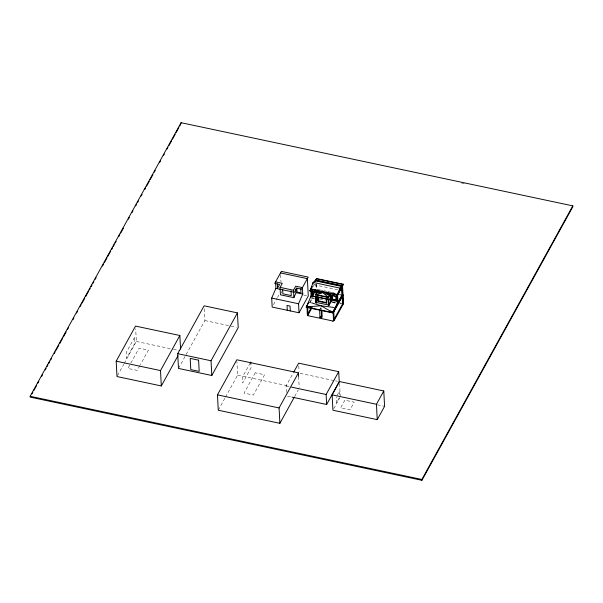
<?xml version="1.0" encoding="UTF-8"?>
<svg xmlns="http://www.w3.org/2000/svg" width="603" height="603" viewBox="0 0 603 603"><rect width="100%" height="100%" fill="white"/><g stroke="black" fill="none" stroke-linecap="round" stroke-linejoin="round"><path stroke-width="0.45" stroke-dasharray="3.02 2.26" d="M281.171 293.148L281.895 291.475M117.442 375.722L123.743 364.302M124.195 363.488L136.346 341.456L135.683 328.801M139.911 365.531L137.22 370.4L127.911 368.425L139.105 348.135L148.413 350.117L140.356 364.725M178.48 368.425L204.892 320.555L204.168 306.739M273.498 304.673L277.026 298.289M277.463 297.49L278.782 295.093M218.271 410.228L225.025 397.988M225.469 397.173L237.627 375.141L236.911 361.581M250.305 362.833L242.376 377.214L242.677 383.003L251.052 367.822L250.833 363.692M312.769 287.073L314.57 283.817M311.872 298.153L312.12 297.709L314.706 298.259M309.836 302.201L312.09 298.116M309.874 302.849L312.573 297.95M320.133 309.007L321.037 307.364M286.387 392.342L286.056 385.98L293.246 372.94M294.739 396.39L298.342 389.862M337.115 395.364L339.383 391.249L339.557 394.558M339.233 397.859L336.512 402.796L336.203 397.008M333.783 408.661L339.836 397.701M332.102 307.244L333.964 307.5M461.581 183.086L464.34 183.674M314.103 284.759L338.26 289.892M317.042 289.236L319.726 289.802M320.464 289.96L323.306 290.563M324.105 290.736L326.886 291.324M327.753 291.505L330.482 292.086M331.394 292.282L334.122 292.862M339.587 294.023L342.323 294.603M339.188 294.754L340.974 295.138M303.799 295.055L306.482 295.621M339.881 302.94L341.675 303.324M319.748 299.163L325.168 300.317M332.389 301.847L336.059 302.631M339.61 303.384L341.426 303.769M332.449 302.02L335.901 302.759M311.201 298.01L314.555 298.726M332.178 302.465L336.512 303.384M308.977 302.05L310.764 302.427M332.245 306.987L335.818 307.749M320.163 308.389L321.768 308.728M204.892 320.555L230.105 325.906M231.009 326.102L236.414 327.248M300.075 373.355L334.68 380.697M335.592 380.892L337.409 381.277M136.346 341.456L172.533 349.137M173.438 349.333L179.769 350.675M237.627 375.141L289.123 386.078M377.35 404.794L384.586 406.332M286.056 385.98L289.696 386.757M287.488 396.163L292.04 397.136M339.557 383.357L340.22 396.013M316.545 284.005L316.771 288.324M316.304 284.458L316.53 288.769M315.874 283.862L316.145 289.048M298.786 365.893L299.073 371.342M298.628 376.476L299.194 387.322M280.614 274.772L280.998 282.076M134.59 337.371L126.215 352.551L126.517 358.34L134.891 343.16L134.59 337.371M255.257 372.797L244.064 393.088L253.381 395.071L264.574 374.78L255.257 372.797M344.886 400.211L340.642 407.907L349.951 409.889L354.202 402.186L344.886 400.211"/><path stroke-width="0.9" d="M280.516 272.94L307.364 278.646L308.276 296.005L299.02 312.769L272.179 307.07L271.704 298.063L275.91 288.385L275.571 281.91L282.279 283.335L280.056 287.367L280.448 294.814L293.872 297.663L296.043 292.659L295.847 288.958M299.02 312.769L298.553 303.761L302.759 294.083L302.42 287.608L295.704 286.184L293.48 290.224L293.872 297.663M343.009 295.071L333.12 313.002L306.271 307.304L311.088 295.854L329.607 299.751L331.884 295.274L329.607 299.751M333.12 313.002L337.936 301.553L331.22 300.128L329.05 305.133L315.625 302.284M30.15 396.292L181.073 122.695L572.805 205.879L572.85 206.708L421.927 480.305L30.195 397.121L30.15 396.292L421.881 479.468L572.805 205.879M32.012 393.827L32.924 392.176M33.828 390.533L36.557 385.588M37.921 383.116L38.833 381.465M41.562 376.521L42.466 374.878M45.195 369.933L46.107 368.282M47.011 366.632L47.923 364.988M48.835 363.338L49.74 361.687M50.652 360.044L51.557 358.393M54.285 353.448L55.197 351.798M56.109 350.155L58.83 345.21M59.742 343.559L62.471 338.615M63.383 336.964L66.104 332.019M67.468 329.547L68.38 327.904M72.925 319.658L73.837 318.015M76.566 313.07L77.47 311.419M80.199 306.475L81.111 304.824M82.016 303.181L84.744 298.236M85.656 296.586L88.385 291.641M89.289 289.99L90.201 288.347M91.113 286.696L92.018 285.046M92.93 283.402L93.834 281.752M95.199 279.279L96.111 277.636M102.472 266.096L103.384 264.446M104.296 262.802L107.017 257.858M107.929 256.207L110.658 251.263M111.57 249.612L112.475 247.969M113.387 246.318L114.291 244.667M115.203 243.024L116.115 241.373M118.844 236.429L119.748 234.778M120.66 233.135L123.389 228.19M128.386 219.123L129.298 217.472M132.027 212.527L132.931 210.884M135.66 205.94L136.572 204.289M137.476 202.638L138.388 200.995M141.117 196.05L142.022 194.4M144.75 189.455L145.662 187.804M146.574 186.161L149.295 181.217M150.207 179.566L152.936 174.621M154.3 172.149L155.212 170.506M159.757 162.26L160.662 160.617M163.39 155.672L164.302 154.021M167.031 149.077L167.936 147.426M168.848 145.783L171.576 140.838M172.481 139.187L175.209 134.243M176.121 132.592L178.85 127.648M179.754 126.004L180.666 124.354M177.968 355.762L161.318 385.95L116.99 376.543L116.191 361.174L135.539 326.087L179.867 335.494L180.576 349.054M161.318 385.95L160.511 370.581L179.867 335.494M177.712 353.69L204.116 305.819L237.439 312.889L238.215 327.633L211.804 375.503L178.48 368.425L177.712 353.69L211.035 360.76L237.439 312.889M294.287 397.204L279.882 423.314L218.271 410.228L217.464 394.859L236.821 359.772L298.432 372.858L298.628 376.476M277.267 288.641L279.558 284.488L274.719 283.455L281.367 271.395L308.216 277.094L301.56 289.154L296.721 288.128L294.43 292.282L275.91 288.385M319.251 292.915L309.897 290.925L312.098 286.583M314.758 281.759L316.53 278.541L343.378 284.239L336.745 296.631L327.384 294.641M309.897 290.925L312.113 286.907M315.218 281.277L316.53 278.541M311.419 289.523L311.668 289.071L318.376 290.503L315.904 294.98M316.364 280.553L316.123 281.006L341.622 286.417L342.074 295.048M311.163 297.294L310.749 289.38L337.597 295.078L338.049 303.716L337.379 303.573L342.323 294.603L342.994 294.746L333.097 312.678L306.256 306.98L308.525 302.872M312.429 295.787L314.721 291.633L312.444 296.111L329.592 299.427M306.271 307.304L307.168 305.676M331.13 293.209L328.658 297.694L315.233 294.837L317.706 290.36M307.628 307.146L308.035 314.909L307.364 314.766L311.419 307.424M312.12 307.515L307.643 315.633L333.142 321.045M318.007 300.626L318.829 299.133L318.738 297.407M326.487 298.53L326.457 303.06L318.052 301.281L318.09 296.744M327.987 297.55L330.459 293.066L337.167 294.49L337.627 303.121M321.866 310.507L322.19 316.711L321.595 317.789L319.982 317.449L320.577 316.371M329.675 303.935L330.911 301.696L330.685 297.377M336.255 296.699L336.173 300.377L332.223 299.533L332.261 295.048M293.699 372.126L298.643 363.164L338.705 371.674L339.233 381.669L326.645 404.485L292.04 397.136M336.745 296.631L343.378 284.239M279.882 423.314L279.083 407.945L298.432 372.858M315.693 280.41L342.542 286.116L343.461 303.701L334.213 320.472L333.542 320.329L333.09 311.698L342.105 295.38L342.76 295.515L343.213 304.146L342.542 304.01L332.901 321.489M333.09 311.698L342.089 295.372L342.542 304.01M342.135 296.02L333.127 312.346L331.303 311.955M326.645 404.485L326.125 394.49L338.705 371.674M332.117 394.859L339.459 381.548L383.779 390.963L384.586 406.332L377.244 419.643L332.924 410.228L332.117 394.859L376.438 404.274L383.779 390.963M315.233 294.837L322.974 292.628L330.881 293.653M306.256 306.98L320.954 305.744L332.102 307.244M316.552 278.865L343.393 284.563M309.882 290.601L321.045 292.975M325.56 293.932L336.723 296.307M316.153 294.535L328.236 297.098M280.056 287.367L293.48 290.224M332.472 299.088L336.421 299.925M296.043 292.659L302.759 294.083M318.829 299.133L318.158 298.99L318.067 297.264M330.911 301.696L331.582 301.839M318.301 300.829L326.705 302.616M271.704 298.063L298.553 303.761M310.319 306.859L306.912 306.136L307.364 314.766M330.361 311.118L333.761 311.841L334.213 320.472M291.52 387.141L326.125 394.49M116.191 361.174L160.511 370.581M217.464 394.859L279.083 407.945M311.54 302.842L320.954 305.744L333.097 312.678M317.464 290.804L322.974 292.628L328.658 297.694M421.881 479.468L421.927 480.305M376.438 404.274L377.244 419.643M342.323 294.603L341.871 285.973L336.926 294.935L337.379 303.573M340.054 290.277L339.941 288.113L342.527 285.792L315.678 280.086L313.093 282.415L310.733 289.056L337.574 294.754L339.941 288.113L313.093 282.415L313.168 283.855M335.961 296.337L336.173 300.377M332.012 295.5L332.223 299.533M331.311 296.661L331.537 300.972M331.017 296.246L331.296 301.568M328.748 299.42L329.065 305.457M328.371 299.691L328.688 305.729M328.032 298.41L328.394 305.314M326.246 298.975L326.457 303.06M321.18 309.806L321.595 317.789M319.567 309.467L319.982 317.449M317.841 297.189L318.052 301.281M316.243 296.261L316.605 303.166M315.995 296.706L316.311 302.751M315.324 296.563L315.64 302.608M312.799 290.917L312.761 295.402L312.505 290.563M311.759 290.797L312.03 295.983M311.51 291.249L311.781 296.427M300.784 288.867L300.995 292.907L297.045 292.063L296.834 288.03M291.023 290.691L291.279 295.591L282.875 293.812L282.664 289.719M290.299 310.922L290.051 306.075L287.02 305.435L287.269 310.274M277.372 283.9L277.584 287.933M250.75 362.034L250.833 363.692M211.035 360.76L211.804 375.503M181.073 122.695L181.119 123.532M198.606 360.164L190.201 358.386L190.789 369.631L199.194 371.418L198.606 360.164"/></g></svg>
